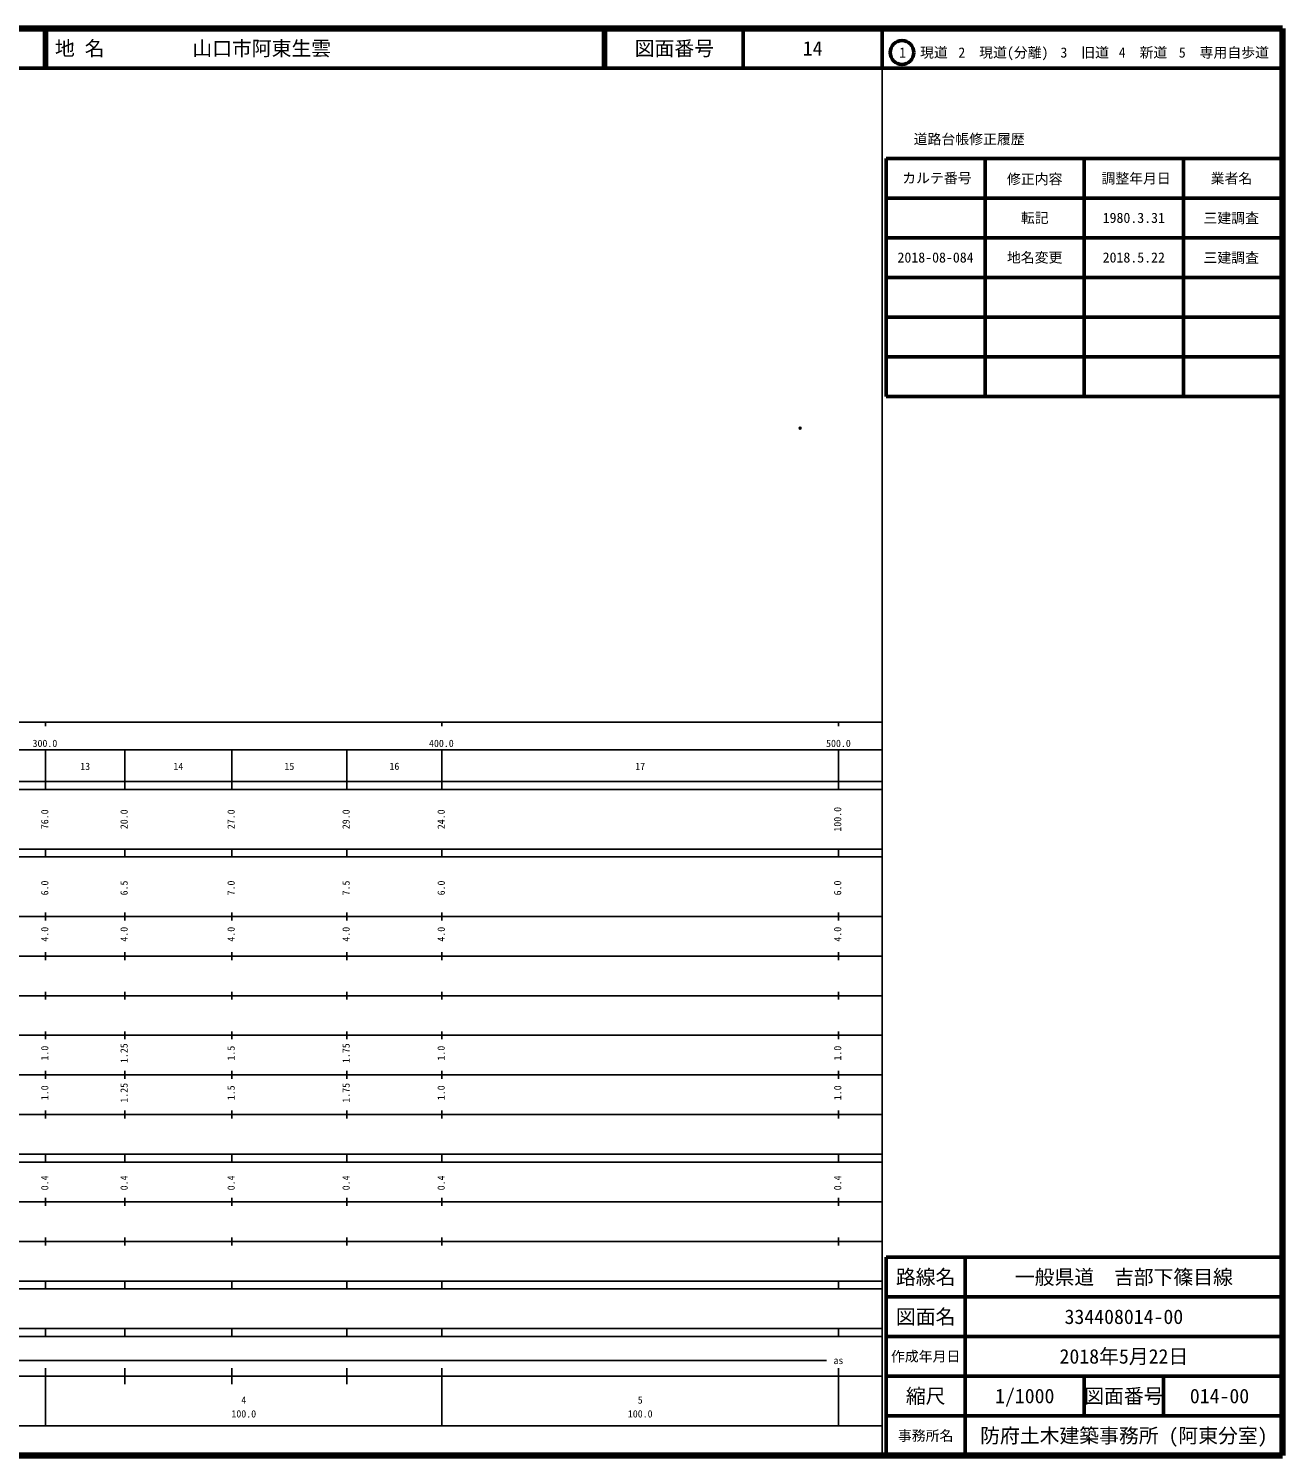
# Model space of a CAD drawing. Units: millimetres on the paper. Extents: x 40 to 680, y 20 to 380.
# Drawn here: x 363.7 to 680, y 20 to 380 of the extents above; entities that cross this region are included whole.
import ezdxf
from ezdxf.enums import TextEntityAlignment as Align

# ---------------------------------------------------------------- set-up
doc = ezdxf.new("R2010")
doc.units = ezdxf.units.MM
doc.header["$PDMODE"] = 32
doc.header["$PDSIZE"] = 0.5
doc.layers.add('M-OTRS', color=6, linetype='Continuous')
doc.layers.add('M-TTL-TXT', color=7, linetype='Continuous')
for name, color, linetype, lineweight in [('M-TTL', 2, 'Continuous', 140), ('M-TTL-BAND', 7, 'Continuous', 25), ('M-TTL-FRAM', 2, 'Continuous', 50), ('M-TTL-LINE', 7, 'Continuous', 50)]:
    doc.layers.add(name, color=color, linetype=linetype, lineweight=lineweight)
doc.styles.add('ＭＳ ゴシック', font='')
doc.styles.get('ＭＳ ゴシック').set_extended_font_data('MS Gothic')

msp = doc.modelspace()

# ---------------------------------------------------------------- linework, layer by layer
at = {"layer": 'M-OTRS'}
msp.add_point((558.317, 279.193), dxfattribs=at)
at = {"layer": 'M-TTL'}
for p, q in [((680, 380), (40, 380)), ((680, 20), (680, 380)), ((40, 20), (680, 20))]:
    msp.add_line(p, q, dxfattribs=at)
at = {"layer": 'M-TTL-BAND'}
for p, q in [((579, 20), (579, 370)), ((40, 205), (579, 205)), ((368, 205), (368, 204)), ((468, 205), (468, 204)), ((568, 205), (568, 204)), ((68, 198), (579, 198)), ((368, 188), (368, 198)), ((388, 188), (388, 198)), ((415, 188), (415, 198)), ((444, 188), (444, 198)), ((468, 188), (468, 198)), ((568, 188), (568, 198)), ((40, 190), (579, 190)), ((40, 188), (579, 188)), ((40, 173), (579, 173)), ((368, 171), (368, 173)), ((388, 171), (388, 173)), ((415, 171), (415, 173)), ((444, 171), (444, 173)), ((468, 171), (468, 173)), ((568, 171), (568, 173)), ((40, 171), (579, 171)), ((40, 156), (579, 156)), ((368, 155), (368, 157)), ((388, 155), (388, 157)), ((415, 155), (415, 157)), ((444, 155), (444, 157)), ((468, 155), (468, 157)), ((568, 155), (568, 157)), ((46, 146), (579, 146)), ((368, 145), (368, 147)), ((388, 145), (388, 147)), ((415, 145), (415, 147)), ((444, 145), (444, 147)), ((468, 145), (468, 147)), ((568, 145), (568, 147)), ((368, 135), (368, 137)), ((388, 135), (388, 137)), ((415, 135), (415, 137)), ((444, 135), (444, 137)), ((468, 135), (468, 137)), ((568, 135), (568, 137)), ((52, 136), (579, 136)), ((46, 126), (579, 126)), ((368, 125), (368, 127)), ((388, 125), (388, 127)), ((415, 125), (415, 127)), ((444, 125), (444, 127)), ((468, 125), (468, 127)), ((568, 125), (568, 127)), ((52, 116), (579, 116)), ((368, 115), (368, 117)), ((388, 115), (388, 117)), ((415, 115), (415, 117)), ((444, 115), (444, 117)), ((468, 115), (468, 117)), ((568, 115), (568, 117)), ((46, 106), (579, 106)), ((368, 105), (368, 107)), ((388, 105), (388, 107)), ((415, 105), (415, 107)), ((444, 105), (444, 107)), ((468, 105), (468, 107)), ((568, 105), (568, 107)), ((40, 96), (579, 96)), ((40, 94), (579, 94)), ((368, 94), (368, 96)), ((388, 94), (388, 96)), ((415, 94), (415, 96)), ((444, 94), (444, 96)), ((468, 94), (468, 96)), ((568, 94), (568, 96)), ((49, 84), (579, 84)), ((368, 83), (368, 85)), ((388, 83), (388, 85)), ((415, 83), (415, 85)), ((444, 83), (444, 85)), ((468, 83), (468, 85)), ((568, 83), (568, 85)), ((40, 74), (579, 74)), ((368, 73), (368, 75)), ((388, 73), (388, 75)), ((415, 73), (415, 75)), ((444, 73), (444, 75)), ((468, 73), (468, 75)), ((568, 73), (568, 75)), ((40, 64), (579, 64)), ((40, 62), (579, 62)), ((368, 62), (368, 64)), ((388, 62), (388, 64)), ((415, 62), (415, 64)), ((444, 62), (444, 64)), ((468, 62), (468, 64)), ((568, 62), (568, 64)), ((40, 52), (579, 52)), ((368, 50), (368, 52)), ((388, 50), (388, 52)), ((415, 50), (415, 52)), ((444, 50), (444, 52)), ((468, 50), (468, 52)), ((568, 50), (568, 52)), ((40, 50), (579, 50)), ((71, 44), (565, 44)), ((40, 40), (579, 40)), ((368, 27.5), (368, 42)), ((388, 38), (388, 42)), ((415, 38), (415, 42)), ((444, 38), (444, 42)), ((468, 27.5), (468, 42)), ((568, 27.5), (568, 42)), ((68, 27.5), (579, 27.5))]:
    msp.add_line(p, q, dxfattribs=at)
at = {"layer": 'M-TTL-FRAM'}
for p, q in [((580, 347.197), (580, 287.197)), ((580, 347.197), (680, 347.197)), ((580, 287.197), (680, 287.197)), ((680, 70), (580, 70)), ((580, 70), (580, 20))]:
    msp.add_line(p, q, dxfattribs=at)
at = {"layer": 'M-TTL-LINE'}
for p, q in [((367.75, 380), (367.75, 370)), ((368.25, 380), (368.25, 370)), ((508.747, 380), (508.747, 370)), ((509.247, 380), (509.247, 370)), ((543.997, 380), (543.997, 370)), ((579, 380), (579, 370)), ((40, 370), (680, 370)), ((605, 347.197), (605, 287.197)), ((630, 347.197), (630, 287.197)), ((655, 347.197), (655, 287.197)), ((580, 337.197), (680, 337.197)), ((580, 327.197), (680, 327.197)), ((580, 317.197), (680, 317.197)), ((580, 307.197), (680, 307.197)), ((580, 297.197), (680, 297.197)), ((600, 70), (600, 20)), ((680, 60), (580, 60)), ((680, 50), (580, 50)), ((680, 40), (580, 40)), ((630, 40), (630, 30)), ((650, 40), (650, 30)), ((680, 30), (580, 30))]:
    msp.add_line(p, q, dxfattribs=at)
msp.add_circle((584.031, 373.958), 3, dxfattribs=at)

# ---------------------------------------------------------------- texts
at = {"layer": 'M-TTL-BAND', "style": 'ＭＳ ゴシック'}
for s, p in [('300.0', (367.844, 198.195)), ('400.0', (467.844, 198.195)), ('500.0', (568, 198.195)), ('13', (378, 192.405)), ('14', (401.5, 192.405)), ('15', (429.5, 192.405)), ('16', (456, 192.405)), ('17', (518, 192.405)), ('as', (568, 42.5)), ('4', (418, 32.523)), ('5', (518, 32.523)), ('100.0', (418, 29.033)), ('100.0', (518, 29.033))]:
    msp.add_text(s, height=1.833, dxfattribs=at).set_placement(p, align=Align.BOTTOM_CENTER)
for s, p in [('76.0', (369.258, 180.5)), ('20.0', (389.258, 180.5)), ('27.0', (416.258, 180.5)), ('29.0', (445.258, 180.5)), ('24.0', (469.258, 180.5)), ('100.0', (569.258, 180.5)), ('6.0', (369.258, 163.174)), ('6.5', (389.258, 163.174)), ('7.0', (416.258, 163.174)), ('7.5', (445.258, 163.174)), ('6.0', (469.258, 163.174)), ('6.0', (569.258, 163.174)), ('4.0', (369.258, 151.5)), ('4.0', (389.258, 151.5)), ('4.0', (416.258, 151.5)), ('4.0', (445.258, 151.5)), ('4.0', (469.258, 151.5)), ('4.0', (569.258, 151.5)), ('1.0', (369.258, 121.5)), ('1.25', (389.258, 121.5)), ('1.5', (416.258, 121.5)), ('1.75', (445.258, 121.5)), ('1.0', (469.258, 121.5)), ('1.0', (569.258, 121.5)), ('1.0', (369.258, 111.5)), ('1.25', (389.258, 111.5)), ('1.5', (416.258, 111.5)), ('1.75', (445.258, 111.5)), ('1.0', (469.258, 111.5)), ('1.0', (569.258, 111.5)), ('0.4', (369.258, 88.764)), ('0.4', (389.258, 88.764)), ('0.4', (416.258, 88.764)), ('0.4', (445.258, 88.764)), ('0.4', (469.258, 88.764)), ('0.4', (569.258, 88.764))]:
    msp.add_text(s, height=1.833, rotation=90, dxfattribs=at).set_placement(p, align=Align.BOTTOM_CENTER)
at = {"layer": 'M-TTL-TXT', "style": 'ＭＳ ゴシック'}
for s, p in [('地 名', (370.38, 375)), ('山口市阿東生雲', (405.024, 375))]:
    msp.add_text(s, height=3.666, dxfattribs=at).set_placement(p, align=Align.MIDDLE_LEFT)
for s, height, p in [('図面番号', 3.666, (526.622, 375)), ('14', 3.666, (561.497, 375)), ('1\u3000現道', 2.566, (589.448, 373.958)), ('2\u3000現道(分離)', 2.566, (609.619, 373.958)), ('3\u3000旧道', 2.566, (630.121, 373.958)), ('4\u3000新道', 2.566, (644.824, 373.958)), ('5\u3000専用自歩道', 2.566, (665.228, 373.958)), ('道路台帳修正履歴', 2.566, (600.968, 352.113)), ('カルテ番号', 2.566, (592.839, 342.277)), ('修正内容', 2.566, (617.509, 342.023)), ('調整年月日', 2.566, (643.089, 342.197)), ('業者名', 2.566, (667.134, 342.197)), ('転記', 2.566, (617.5, 332.245)), ('1980.3.31', 2.566, (642.5, 332.245)), ('三建調査', 2.566, (667.077, 332.189)), ('2018-08-084', 2.566, (592.5, 322.245)), ('地名変更', 2.566, (617.5, 322.245)), ('2018.5.22', 2.566, (642.5, 322.245)), ('三建調査', 2.566, (667.077, 322.189)), ('路線名', 3.666, (590, 65)), ('路線名', 3.666, (590, 65)), ('一般県道\u3000吉部下篠目線', 3.666, (640, 65)), ('図面名', 3.666, (590, 55)), ('図面名', 3.666, (590, 55)), ('334408014-00', 3.666, (640, 55)), ('2018年5月22日', 3.666, (640, 45)), ('作成年月日', 2.566, (590, 45)), ('作成年月日', 2.566, (590, 45)), ('縮尺', 3.666, (590, 35)), ('縮尺', 3.666, (590, 35)), ('1/1000', 3.666, (615, 35)), ('図面番号', 3.666, (640, 35)), ('図面番号', 3.666, (640, 35)), ('014-00', 3.666, (664.125, 35)), ('事務所名', 2.566, (590, 25)), ('事務所名', 2.566, (590, 25)), ('防府土木建築事務所 (阿東分室)', 3.666, (640, 25))]:
    msp.add_text(s, height=height, dxfattribs=at).set_placement(p, align=Align.MIDDLE_CENTER)

doc.saveas('drawing.dxf')
